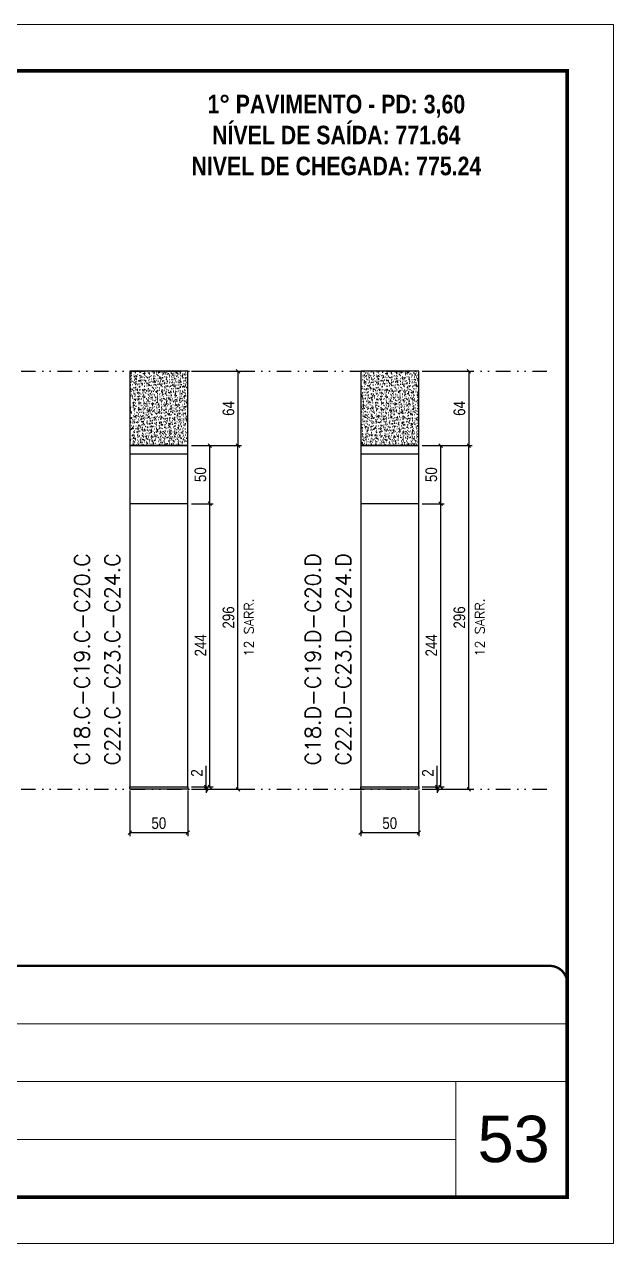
# Model space of a CAD drawing. Extents: x 2949 to 9203, y -16089 to 12527.
# Drawn here: x 3927 to 4434, y -3455 to -2405 of the extents above; entities that cross this region are included whole.
import ezdxf

# ---------------------------------------------------------------- set-up
doc = ezdxf.new("R2010")
doc.units = 0
for name, pattern in [('CONTINUO', [0]), ('DASHED', [0.75, 0.5, -0.25]), ('DIVIDE2', [0.625, 0.25, -0.125, 0, -0.125, 0, -0.125])]:
    doc.linetypes.add(name, pattern=pattern)
for name, color, linetype, lineweight in [('CARIMBO', 255, 'Continuous', 9), ('Folhas', 255, 'Continuous', 9), ('SARRAFO DE PRESSAO', 251, 'DASHED', 9), ('Texto Seção', 7, 'Continuous', 15)]:
    doc.layers.add(name, color=color, linetype=linetype, lineweight=lineweight)
for name, color, linetype in [('COTA', 241, 'Continuous'), ('cotas', 4, 'Continuous'), ('NOMENCLATURA', 7, 'Continuous'), ('Nível', 160, 'Continuous'), ('Painéis', 200, 'Continuous'), ('SARR_2.2x7', 40, 'Continuous')]:
    doc.layers.add(name, color=color, linetype=linetype)
doc.styles.add('ARIAL', font='arial.ttf')
doc.styles.add('COTA TECNICA', font='techl___.ttf', dxfattribs={"height": 10})
doc.styles.add('COTA TECNICA-50', font='techl___.ttf', dxfattribs={"height": 10})
doc.styles.add('REGUA-120', font='ROMANS.shx', dxfattribs={"height": 15})
doc.styles.add('ROMANC', font='techb___.ttf', dxfattribs={"height": 2.5})
doc.styles.add('ROMANS', font='romans.shx')
doc.dimstyles.new('COTA PAINEL-50', dxfattribs={"dimtxt": 10, "dimasz": 3, "dimexe": 3, "dimexo": 3, "dimgap": 3, "dimtad": 1, "dimdec": 1, "dimzin": 12, "dimdsep": 46, "dimtxsty": 'COTA TECNICA-50', "dimblk1": 'OBLIQUE', "dimblk2": 'OBLIQUE', "dimsah": 1, "dimcen": 0.9, "dimclrd": 4, "dimclre": 4, "dimclrt": 240, "dimadec": 1, "dimazin": 3, "dimtfac": 1, "dimtdec": 1, "dimtmove": 0, "dimatfit": 3, "dimfxl": 1, "dimtolj": 1, "dimtzin": 12, "dimarcsym": 0})
doc.dimstyles.new('PAINEL', dxfattribs={"dimtxt": 10, "dimasz": 3, "dimexe": 3, "dimexo": 3, "dimgap": 3, "dimtad": 1, "dimdec": 1, "dimzin": 12, "dimdsep": 46, "dimtxsty": 'COTA TECNICA', "dimblk1": 'OBLIQUE', "dimblk2": 'OBLIQUE', "dimsah": 1, "dimcen": 0.9, "dimclrd": 4, "dimclre": 4, "dimclrt": 240, "dimadec": 1, "dimazin": 3, "dimtfac": 1, "dimtdec": 1, "dimtmove": 0, "dimatfit": 3, "dimfxl": 1, "dimtolj": 1, "dimtzin": 12, "dimarcsym": 0})

# ---------------------------------------------------------------- blocks, each defined once
blk = doc.blocks.new('9999999999')
at = {"color": 30, "linetype": 'CONTINUO'}
for p, q in [((98564.6, 34379.6), (99584, 34379.6)), ((98564.6, 34329.8), (99488, 34329.8)), ((99584, 34329.8), (99488, 34329.8)), ((99488, 34329.8), (99488, 34230.2)), ((98564.6, 34280), (99488, 34280))]:
    blk.add_line(p, q, dxfattribs=at)
at = {"color": 30, "linetype": 'CONTINUO', "const_width": 2}
blk.add_lwpolyline([(99584, 34230.2), (99584, 34414.4, 0.414214), (99569, 34429.4), (98229, 34429.4, 0.414214), (98214, 34414.4), (98214, 34245.2, 0.414214), (98229, 34230.2), (99584, 34230.2)], format="xyb", dxfattribs=at)
at = {"layer": 'Folhas'}
blk.add_lwpolyline([(98139, 34190.2), (99624, 34190.2), (99624, 35240.2), (98139, 35240.2)], close=True, dxfattribs=at)
at = {"layer": 'Folhas', "color": 30, "const_width": 3}
blk.add_lwpolyline([(98214, 34230.2), (99584, 34230.2), (99584, 35200.2), (98214, 35200.2)], close=True, dxfattribs=at)
blk = doc.blocks.new('_Oblique')
at = {"color": 0, "linetype": 'ByBlock', "lineweight": -2}
blk.add_line((-0.5, -0.5), (0.5, 0.5), dxfattribs=at)
blk = doc.blocks.new('*D2098')
at = {"layer": 'COTA', "color": 4, "lineweight": -2, "transparency": 16777216}
for p, q in [((4017.5, -3064.5), (4017.5, -3103.8)), ((4067.5, -3064.5), (4067.5, -3103.8)), ((4017.5, -3100.8), (4067.5, -3100.8))]:
    blk.add_line(p, q, dxfattribs=at)
at = {"layer": 'Defpoints', "color": 0, "transparency": 16777216}
for p in [(4017.5, -3061.5), (4067.5, -3061.5), (4067.5, -3100.8)]:
    blk.add_point(p, dxfattribs=at)
at = {"layer": 'COTA', "color": 4, "lineweight": -2, "transparency": 16777216, "xscale": 3, "yscale": 3, "zscale": 3, "rotation": 180}
blk.add_blockref('_Oblique', (4017.5, -3100.8), dxfattribs=at)
at = {"layer": 'COTA', "color": 4, "lineweight": -2, "transparency": 16777216, "xscale": 3, "yscale": 3, "zscale": 3}
blk.add_blockref('_Oblique', (4067.5, -3100.8), dxfattribs=at)
at = {"layer": 'COTA', "color": 240, "transparency": 16777216, "insert": (4042.5, -3092.7), "char_height": 10, "attachment_point": 5, "style": 'COTA TECNICA'}
blk.add_mtext('\\A1;50', dxfattribs=at)
blk = doc.blocks.new('*D2099')
at = {"layer": 'COTA', "color": 4, "lineweight": -2, "transparency": 16777216}
for p, q in [((4070.5, -2767.5), (4113.6, -2767.5)), ((4110.6, -3063.5), (4110.6, -2767.5)), ((4070.5, -3063.5), (4113.6, -3063.5))]:
    blk.add_line(p, q, dxfattribs=at)
at = {"layer": 'Defpoints', "color": 0, "transparency": 16777216}
for p in [(4067.5, -2767.5), (4110.6, -2767.5), (4067.5, -3063.5)]:
    blk.add_point(p, dxfattribs=at)
at = {"layer": 'COTA', "color": 4, "lineweight": -2, "transparency": 16777216, "xscale": 3, "yscale": 3, "zscale": 3}
for p, rotation in [((4110.6, -2767.5), 90), ((4110.6, -3063.5), 270)]:
    blk.add_blockref('_Oblique', p, dxfattribs=dict(at, rotation=rotation))
at = {"layer": 'COTA', "color": 240, "transparency": 16777216, "insert": (4102.5, -2915.5), "char_height": 10, "attachment_point": 5, "rotation": 90, "style": 'COTA TECNICA'}
blk.add_mtext('\\A1;296', dxfattribs=at)
blk = doc.blocks.new('*D2100')
at = {"layer": 'COTA', "color": 4, "lineweight": -2, "transparency": 16777216}
for p, q in [((4083.2, -3061.5), (4083.2, -3043.3)), ((4070.5, -3061.5), (4086.2, -3061.5)), ((4070.5, -3063.5), (4086.2, -3063.5)), ((4083.2, -3063.5), (4083.2, -3061.5)), ((4083.2, -3063.5), (4083.2, -3066.5))]:
    blk.add_line(p, q, dxfattribs=at)
at = {"layer": 'Defpoints', "color": 0, "transparency": 16777216}
for p in [(4067.5, -3061.5), (4067.5, -3063.5), (4083.2, -3061.5)]:
    blk.add_point(p, dxfattribs=at)
at = {"layer": 'COTA', "color": 4, "lineweight": -2, "transparency": 16777216, "xscale": 3, "yscale": 3, "zscale": 3}
for p, rotation in [((4083.2, -3061.5), 270), ((4083.2, -3063.5), 90)]:
    blk.add_blockref('_Oblique', p, dxfattribs=dict(at, rotation=rotation))
at = {"layer": 'COTA', "color": 240, "transparency": 16777216, "insert": (4075.2, -3049.4), "char_height": 10, "attachment_point": 5, "rotation": 90, "style": 'COTA TECNICA-50'}
blk.add_mtext('\\A1;2', dxfattribs=at)
blk = doc.blocks.new('*D2111')
at = {"layer": 'COTA', "color": 4, "linetype": 'ByBlock', "lineweight": -2, "transparency": 16777216}
for p, q in [((4070.5, -2817.5), (4089.4, -2817.5)), ((4086.4, -3061.5), (4086.4, -2817.5)), ((4070.5, -3061.5), (4089.4, -3061.5))]:
    blk.add_line(p, q, dxfattribs=at)
at = {"layer": 'Defpoints', "color": 0, "linetype": 'ByBlock', "transparency": 16777216}
for p in [(4067.5, -2817.5), (4086.4, -2817.5), (4067.5, -3061.5)]:
    blk.add_point(p, dxfattribs=at)
at = {"layer": 'COTA', "color": 4, "linetype": 'ByBlock', "lineweight": -2, "transparency": 16777216, "xscale": 3, "yscale": 3, "zscale": 3}
for p, rotation in [((4086.4, -2817.5), 90), ((4086.4, -3061.5), 270)]:
    blk.add_blockref('_Oblique', p, dxfattribs=dict(at, rotation=rotation))
at = {"layer": 'COTA', "color": 240, "linetype": 'ByBlock', "transparency": 16777216, "insert": (4078.4, -2939.5), "char_height": 10, "attachment_point": 5, "rotation": 90, "style": 'COTA TECNICA'}
blk.add_mtext('\\A1;244', dxfattribs=at)
blk = doc.blocks.new('*D2112')
at = {"layer": 'COTA', "color": 4, "linetype": 'ByBlock', "lineweight": -2, "transparency": 16777216}
for p, q in [((4070.5, -2767.5), (4089.4, -2767.5)), ((4086.4, -2817.5), (4086.4, -2767.5)), ((4070.5, -2817.5), (4089.4, -2817.5))]:
    blk.add_line(p, q, dxfattribs=at)
at = {"layer": 'Defpoints', "color": 0, "linetype": 'ByBlock', "transparency": 16777216}
for p in [(4067.5, -2767.5), (4086.4, -2767.5), (4067.5, -2817.5)]:
    blk.add_point(p, dxfattribs=at)
at = {"layer": 'COTA', "color": 4, "linetype": 'ByBlock', "lineweight": -2, "transparency": 16777216, "xscale": 3, "yscale": 3, "zscale": 3}
for p, rotation in [((4086.4, -2767.5), 90), ((4086.4, -2817.5), 270)]:
    blk.add_blockref('_Oblique', p, dxfattribs=dict(at, rotation=rotation))
at = {"layer": 'COTA', "color": 240, "linetype": 'ByBlock', "transparency": 16777216, "insert": (4078.3, -2792.5), "char_height": 10, "attachment_point": 5, "rotation": 90, "style": 'COTA TECNICA'}
blk.add_mtext('\\A1;50', dxfattribs=at)
blk = doc.blocks.new('*D2101')
at = {"layer": 'COTA', "color": 4, "lineweight": -2, "transparency": 16777216}
for p, q in [((4216.3, -3064.5), (4216.3, -3103.8)), ((4266.3, -3064.5), (4266.3, -3103.8)), ((4216.3, -3100.8), (4266.3, -3100.8))]:
    blk.add_line(p, q, dxfattribs=at)
at = {"layer": 'Defpoints', "color": 0, "transparency": 16777216}
for p in [(4216.3, -3061.5), (4266.3, -3061.5), (4266.3, -3100.8)]:
    blk.add_point(p, dxfattribs=at)
at = {"layer": 'COTA', "color": 4, "lineweight": -2, "transparency": 16777216, "xscale": 3, "yscale": 3, "zscale": 3, "rotation": 180}
blk.add_blockref('_Oblique', (4216.3, -3100.8), dxfattribs=at)
at = {"layer": 'COTA', "color": 4, "lineweight": -2, "transparency": 16777216, "xscale": 3, "yscale": 3, "zscale": 3}
blk.add_blockref('_Oblique', (4266.3, -3100.8), dxfattribs=at)
at = {"layer": 'COTA', "color": 240, "transparency": 16777216, "insert": (4241.3, -3092.7), "char_height": 10, "attachment_point": 5, "style": 'COTA TECNICA'}
blk.add_mtext('\\A1;50', dxfattribs=at)
blk = doc.blocks.new('*D2102')
at = {"layer": 'COTA', "color": 4, "lineweight": -2, "transparency": 16777216}
for p, q in [((4269.3, -2767.5), (4312.4, -2767.5)), ((4309.4, -3063.5), (4309.4, -2767.5)), ((4269.3, -3063.5), (4312.4, -3063.5))]:
    blk.add_line(p, q, dxfattribs=at)
at = {"layer": 'Defpoints', "color": 0, "transparency": 16777216}
for p in [(4266.3, -2767.5), (4309.4, -2767.5), (4266.3, -3063.5)]:
    blk.add_point(p, dxfattribs=at)
at = {"layer": 'COTA', "color": 4, "lineweight": -2, "transparency": 16777216, "xscale": 3, "yscale": 3, "zscale": 3}
for p, rotation in [((4309.4, -2767.5), 90), ((4309.4, -3063.5), 270)]:
    blk.add_blockref('_Oblique', p, dxfattribs=dict(at, rotation=rotation))
at = {"layer": 'COTA', "color": 240, "transparency": 16777216, "insert": (4301.3, -2915.5), "char_height": 10, "attachment_point": 5, "rotation": 90, "style": 'COTA TECNICA'}
blk.add_mtext('\\A1;296', dxfattribs=at)
blk = doc.blocks.new('*D2103')
at = {"layer": 'COTA', "color": 4, "lineweight": -2, "transparency": 16777216}
for p, q in [((4282.1, -3061.5), (4282.1, -3043.3)), ((4269.3, -3061.5), (4285.1, -3061.5)), ((4269.3, -3063.5), (4285.1, -3063.5)), ((4282.1, -3063.5), (4282.1, -3061.5)), ((4282.1, -3063.5), (4282.1, -3066.5))]:
    blk.add_line(p, q, dxfattribs=at)
at = {"layer": 'Defpoints', "color": 0, "transparency": 16777216}
for p in [(4266.3, -3061.5), (4266.3, -3063.5), (4282.1, -3061.5)]:
    blk.add_point(p, dxfattribs=at)
at = {"layer": 'COTA', "color": 4, "lineweight": -2, "transparency": 16777216, "xscale": 3, "yscale": 3, "zscale": 3}
for p, rotation in [((4282.1, -3061.5), 270), ((4282.1, -3063.5), 90)]:
    blk.add_blockref('_Oblique', p, dxfattribs=dict(at, rotation=rotation))
at = {"layer": 'COTA', "color": 240, "transparency": 16777216, "insert": (4274.1, -3049.4), "char_height": 10, "attachment_point": 5, "rotation": 90, "style": 'COTA TECNICA-50'}
blk.add_mtext('\\A1;2', dxfattribs=at)
blk = doc.blocks.new('*D2113')
at = {"layer": 'COTA', "color": 4, "linetype": 'ByBlock', "lineweight": -2, "transparency": 16777216}
for p, q in [((4269.3, -2817.5), (4288.2, -2817.5)), ((4285.2, -3061.5), (4285.2, -2817.5)), ((4269.3, -3061.5), (4288.2, -3061.5))]:
    blk.add_line(p, q, dxfattribs=at)
at = {"layer": 'Defpoints', "color": 0, "linetype": 'ByBlock', "transparency": 16777216}
for p in [(4266.3, -2817.5), (4285.2, -2817.5), (4266.3, -3061.5)]:
    blk.add_point(p, dxfattribs=at)
at = {"layer": 'COTA', "color": 4, "linetype": 'ByBlock', "lineweight": -2, "transparency": 16777216, "xscale": 3, "yscale": 3, "zscale": 3}
for p, rotation in [((4285.2, -2817.5), 90), ((4285.2, -3061.5), 270)]:
    blk.add_blockref('_Oblique', p, dxfattribs=dict(at, rotation=rotation))
at = {"layer": 'COTA', "color": 240, "linetype": 'ByBlock', "transparency": 16777216, "insert": (4277.1, -2939.5), "char_height": 10, "attachment_point": 5, "rotation": 90, "style": 'COTA TECNICA'}
blk.add_mtext('\\A1;244', dxfattribs=at)
blk = doc.blocks.new('*D2114')
at = {"layer": 'COTA', "color": 4, "linetype": 'ByBlock', "lineweight": -2, "transparency": 16777216}
for p, q in [((4269.3, -2767.5), (4288.2, -2767.5)), ((4285.2, -2817.5), (4285.2, -2767.5)), ((4269.3, -2817.5), (4288.2, -2817.5))]:
    blk.add_line(p, q, dxfattribs=at)
at = {"layer": 'Defpoints', "color": 0, "linetype": 'ByBlock', "transparency": 16777216}
for p in [(4266.3, -2767.5), (4285.2, -2767.5), (4266.3, -2817.5)]:
    blk.add_point(p, dxfattribs=at)
at = {"layer": 'COTA', "color": 4, "linetype": 'ByBlock', "lineweight": -2, "transparency": 16777216, "xscale": 3, "yscale": 3, "zscale": 3}
for p, rotation in [((4285.2, -2767.5), 90), ((4285.2, -2817.5), 270)]:
    blk.add_blockref('_Oblique', p, dxfattribs=dict(at, rotation=rotation))
at = {"layer": 'COTA', "color": 240, "linetype": 'ByBlock', "transparency": 16777216, "insert": (4277.1, -2792.5), "char_height": 10, "attachment_point": 5, "rotation": 90, "style": 'COTA TECNICA'}
blk.add_mtext('\\A1;50', dxfattribs=at)
blk = doc.blocks.new('*D2115')
at = {"layer": 'cotas', "color": 4, "linetype": 'ByBlock', "lineweight": -2, "transparency": 16777216}
for p, q in [((4070.5, -2703.5), (4113.6, -2703.5)), ((4110.6, -2703.5), (4110.6, -2767.5)), ((4070.5, -2767.5), (4113.6, -2767.5))]:
    blk.add_line(p, q, dxfattribs=at)
at = {"layer": 'Defpoints', "color": 0, "linetype": 'ByBlock', "transparency": 16777216}
for p in [(4067.5, -2703.5), (4067.5, -2767.5), (4110.6, -2767.5)]:
    blk.add_point(p, dxfattribs=at)
at = {"layer": 'cotas', "color": 4, "linetype": 'ByBlock', "lineweight": -2, "transparency": 16777216, "xscale": 3, "yscale": 3, "zscale": 3}
for p, rotation in [((4110.6, -2703.5), 90), ((4110.6, -2767.5), 270)]:
    blk.add_blockref('_Oblique', p, dxfattribs=dict(at, rotation=rotation))
at = {"layer": 'cotas', "color": 240, "linetype": 'ByBlock', "transparency": 16777216, "insert": (4102.5, -2735.5), "char_height": 10, "attachment_point": 5, "rotation": 90, "style": 'COTA TECNICA'}
blk.add_mtext('\\A1;64', dxfattribs=at)
blk = doc.blocks.new('*D2116')
at = {"layer": 'cotas', "color": 4, "linetype": 'ByBlock', "lineweight": -2, "transparency": 16777216}
for p, q in [((4269.3, -2703.5), (4312.4, -2703.5)), ((4309.4, -2703.5), (4309.4, -2767.5)), ((4269.3, -2767.5), (4312.4, -2767.5))]:
    blk.add_line(p, q, dxfattribs=at)
at = {"layer": 'Defpoints', "color": 0, "linetype": 'ByBlock', "transparency": 16777216}
for p in [(4266.3, -2703.5), (4266.3, -2767.5), (4309.4, -2767.5)]:
    blk.add_point(p, dxfattribs=at)
at = {"layer": 'cotas', "color": 4, "linetype": 'ByBlock', "lineweight": -2, "transparency": 16777216, "xscale": 3, "yscale": 3, "zscale": 3}
for p, rotation in [((4309.4, -2703.5), 90), ((4309.4, -2767.5), 270)]:
    blk.add_blockref('_Oblique', p, dxfattribs=dict(at, rotation=rotation))
at = {"layer": 'cotas', "color": 240, "linetype": 'ByBlock', "transparency": 16777216, "insert": (4301.3, -2735.5), "char_height": 10, "attachment_point": 5, "rotation": 90, "style": 'COTA TECNICA'}
blk.add_mtext('\\A1;64', dxfattribs=at)

msp = doc.modelspace()

# ---------------------------------------------------------------- hatches: boundary and pattern name
at = {"layer": 'COTA', "linetype": 'ByBlock'}
h = msp.add_hatch(dxfattribs=at)
h.set_pattern_fill('AR-CONC', color=256, scale=0.03)
h.set_pattern_definition([(50, (-126119.0844, -28456.346), (5.46554007, -0.47817257), [0.5715, -6.2865]), (355, (-126119.0844, -28456.346), (-1.05730264, 5.73170536), [0.4572, -5.02921753]), (100.4514447, (-126118.629, -28456.386), (4.40823741, 5.25353256), [0.48570026, -5.34270734]), (46.1842, (-126119.0844, -28454.822), (8.13237123, -1.26126984), [0.85725, -9.42975]), (96.6355576, (-126118.407, -28454.927), (7.122124, 7.42278374), [0.7285507, -8.01406824]), (351.184151, (-126119.0844, -28454.822), (7.122124, 7.42278374), [0.685799, -7.54379196]), (21, (-126118.3224, -28455.203), (4.54843174, -3.06795595), [0.5715, -6.2865]), (326, (-126118.3224, -28455.203), (1.85406085, 5.52563898), [0.4572, -5.0292]), (71.451445, (-126117.9434, -28455.4587), (6.40249258, 2.45768307), [0.48570026, -5.34269813]), (37.5, (-126119.0844, -28456.346), (0.092658098, 2.536651166), [0, -4.96824, 0, -5.1054, 0, -5.04825]), (7.5, (-126119.0844, -28456.346), (2.004589875, 3.005417245), [0, -2.91084, 0, -4.85394, 0, -1.92405]), (327.5, (-126120.7837, -28456.346), (4.067717855, -0.17186232), [0, -1.905, 0, -5.9436, 0, -7.8867]), (317.5, (-126121.5457, -28456.346), (4.44387544, 0.76279473), [0, -2.4765, 0, -3.94716, 0, -5.6007])])
h.paths.add_polyline_path([(4017.52, -2767.46), (4067.52, -2767.46), (4067.52, -2703.46), (4017.52, -2703.46)])
h = msp.add_hatch(dxfattribs=at)
h.set_pattern_fill('AR-CONC', color=256, scale=0.03)
h.set_pattern_definition([(50, (-125910.294, -28456.346), (5.46554007, -0.47817257), [0.5715, -6.2865]), (355, (-125910.294, -28456.346), (-1.05730264, 5.73170536), [0.4572, -5.02921753]), (100.4514447, (-125909.8384, -28456.386), (4.40823741, 5.25353256), [0.48570026, -5.34270734]), (46.1842, (-125910.294, -28454.822), (8.13237123, -1.26126984), [0.85725, -9.42975]), (96.6355576, (-125909.616, -28454.927), (7.122124, 7.42278374), [0.7285507, -8.01406824]), (351.184151, (-125910.294, -28454.822), (7.122124, 7.42278374), [0.685799, -7.54379196]), (21, (-125909.532, -28455.203), (4.54843174, -3.06795595), [0.5715, -6.2865]), (326, (-125909.532, -28455.203), (1.85406085, 5.52563898), [0.4572, -5.0292]), (71.451445, (-125909.153, -28455.4587), (6.40249258, 2.45768307), [0.48570026, -5.34269813]), (37.5, (-125910.2939, -28456.346), (0.092658098, 2.536651166), [0, -4.96824, 0, -5.1054, 0, -5.04825]), (7.5, (-125910.2939, -28456.346), (2.004589875, 3.005417245), [0, -2.91084, 0, -4.85394, 0, -1.92405]), (327.5, (-125911.9931, -28456.346), (4.067717855, -0.17186232), [0, -1.905, 0, -5.9436, 0, -7.8867]), (317.5, (-125912.755, -28456.346), (4.44387544, 0.76279473), [0, -2.4765, 0, -3.94716, 0, -5.6007])])
h.paths.add_polyline_path([(4216.31, -2767.46), (4266.31, -2767.46), (4266.31, -2703.46), (4216.31, -2703.46)])

# ---------------------------------------------------------------- linework, layer by layer
for points in [[(4017.52, -2767.46), (4067.52, -2767.46), (4067.52, -2703.46), (4017.52, -2703.46)], [(4216.31, -2767.46), (4266.31, -2767.46), (4266.31, -2703.46), (4216.31, -2703.46)]]:
    msp.add_lwpolyline(points, close=True, dxfattribs=at)
at = {"layer": 'Nível', "color": 4, "linetype": 'DIVIDE2', "ltscale": 50}
for p, q in [((3420.65, -2703.46), (4380.53, -2703.46)), ((3420.65, -3063.46), (4380.53, -3063.46))]:
    msp.add_line(p, q, dxfattribs=at)
at = {"layer": 'Painéis'}
for p, q in [((4017.52, -2767.46), (4067.52, -2767.46)), ((4216.31, -2767.46), (4266.31, -2767.46)), ((4017.52, -2817.46), (4067.52, -2817.46)), ((4216.31, -2817.46), (4266.31, -2817.46))]:
    msp.add_line(p, q, dxfattribs=at)
for points in [[(4017.52, -3061.46), (4067.52, -3061.46), (4067.52, -2767.46), (4017.52, -2767.46)], [(4216.31, -3061.46), (4266.31, -3061.46), (4266.31, -2767.46), (4216.31, -2767.46)], [(4017.52, -3061.46), (4067.52, -3061.46), (4067.52, -3063.46), (4017.52, -3063.46)], [(4216.31, -3061.46), (4266.31, -3061.46), (4266.31, -3063.46), (4216.31, -3063.46)]]:
    msp.add_lwpolyline(points, close=True, dxfattribs=at)
at = {"layer": 'SARR_2.2x7'}
for p, q in [((4017.52, -2774.46), (4067.52, -2774.46)), ((4216.31, -2774.46), (4266.31, -2774.46))]:
    msp.add_line(p, q, dxfattribs=at)

# ---------------------------------------------------------------- block references
at = {"layer": 'SARRAFO DE PRESSAO', "color": 6, "linetype": 'ByBlock'}
msp.add_blockref('9999999999', (-95189.94, -37644.95), dxfattribs=at)

# ---------------------------------------------------------------- texts
at = {"layer": 'CARIMBO', "style": 'ARIAL'}
msp.add_text('53', height=40, dxfattribs=at).set_placement((4316.89, -3384.6))
at = {"layer": 'NOMENCLATURA', "color": 2, "insert": (4195.36, -2438.68), "char_height": 16, "attachment_point": 2, "style": 'ROMANC'}
msp.add_mtext_dynamic_manual_height_columns('\\P1° PAVIMENTO - PD: 3,60\\PNÍVEL DE SAÍDA: 771.64\\PNIVEL DE CHEGADA: 775.24', width=300.2766, gutter_width=1, heights=[0], dxfattribs=at)
at = {"layer": 'Texto Seção', "linetype": 'Continuous', "style": 'ROMANS'}
for p in [(4124.1, -2949.11), (4322.89, -2949.11)]:
    msp.add_text('12 SARR.', height=8, rotation=90, dxfattribs=at).set_placement(p)
at = {"layer": 'Texto Seção', "char_height": 13, "width": 285.3299, "attachment_point": 7, "rotation": 90, "style": 'REGUA-120'}
for s, insert in [('C18.C-C19.C-C20.C', (3982.84, -3042.99)), ('C22.C-C23.C-C24.C', (4008.97, -3042.99)), ('C18.D-C19.D-C20.D', (4181.63, -3042.99)), ('C22.D-C23.D-C24.D', (4207.76, -3042.99))]:
    msp.add_mtext(s, dxfattribs=dict(at, insert=insert))

# ---------------------------------------------------------------- dimensions: what is measured, and where the dimension line sits
at = {"layer": 'COTA'}
for base, p1, p2, picture, middle in [((4110.6, -2767.46), (4067.52, -3063.46), (4067.52, -2767.46), '*D2099', (4102.47, -2915.46)), ((4309.39, -2767.46), (4266.31, -3063.46), (4266.31, -2767.46), '*D2102', (4301.26, -2915.46))]:
    dim = msp.add_linear_dim(base=base, p1=p1, p2=p2, angle=90, dimstyle='PAINEL', override={"dimarcsym": 2}, dxfattribs=at)
    dim.commit()
    dim.dimension.update_dxf_attribs({"geometry": picture, "text_midpoint": middle})
at = {"layer": 'COTA', "linetype": 'ByBlock'}
for base, p1, p2, picture, middle in [((4086.42, -2767.46), (4067.52, -2817.46), (4067.52, -2767.46), '*D2112', (4078.31, -2792.46)), ((4285.22, -2767.46), (4266.31, -2817.46), (4266.31, -2767.46), '*D2114', (4277.11, -2792.46)), ((4086.42, -2817.46), (4067.52, -3061.46), (4067.52, -2817.46), '*D2111', (4078.35, -2939.46)), ((4285.22, -2817.46), (4266.31, -3061.46), (4266.31, -2817.46), '*D2113', (4277.14, -2939.46))]:
    dim = msp.add_linear_dim(base=base, p1=p1, p2=p2, angle=90, dimstyle='PAINEL', dxfattribs=at)
    dim.commit()
    dim.dimension.update_dxf_attribs({"geometry": picture, "text_midpoint": middle})
at = {"layer": 'COTA'}
for base, p1, p2, picture, middle in [((4083.16, -3061.46), (4067.52, -3063.46), (4067.52, -3061.46), '*D2100', (4083.16, -3049.4)), ((4282.06, -3061.46), (4266.31, -3063.46), (4266.31, -3061.46), '*D2103', (4282.06, -3049.4))]:
    dim = msp.add_linear_dim(base=base, p1=p1, p2=p2, angle=90, dimstyle='COTA PAINEL-50', dxfattribs=at)
    dim.commit()
    dim.dimension.update_dxf_attribs({"geometry": picture, "text_midpoint": middle, "dimtype": 160})
for base, p1, p2, picture, middle in [((4067.52, -3100.8), (4017.52, -3061.46), (4067.52, -3061.46), '*D2098', (4042.52, -3092.69)), ((4266.31, -3100.8), (4216.31, -3061.46), (4266.31, -3061.46), '*D2101', (4241.31, -3092.69))]:
    dim = msp.add_linear_dim(base=base, p1=p1, p2=p2, dimstyle='PAINEL', override={"dimarcsym": 2}, dxfattribs=at)
    dim.commit()
    dim.dimension.update_dxf_attribs({"geometry": picture, "text_midpoint": middle})
at = {"layer": 'cotas', "linetype": 'ByBlock'}
for base, p1, p2, picture, middle in [((4110.6, -2767.46), (4067.52, -2703.46), (4067.52, -2767.46), '*D2115', (4102.5, -2735.46)), ((4309.39, -2767.46), (4266.31, -2703.46), (4266.31, -2767.46), '*D2116', (4301.29, -2735.46))]:
    dim = msp.add_linear_dim(base=base, p1=p1, p2=p2, angle=90, dimstyle='PAINEL', dxfattribs=at)
    dim.commit()
    dim.dimension.update_dxf_attribs({"geometry": picture, "text_midpoint": middle})

doc.saveas('drawing.dxf')
